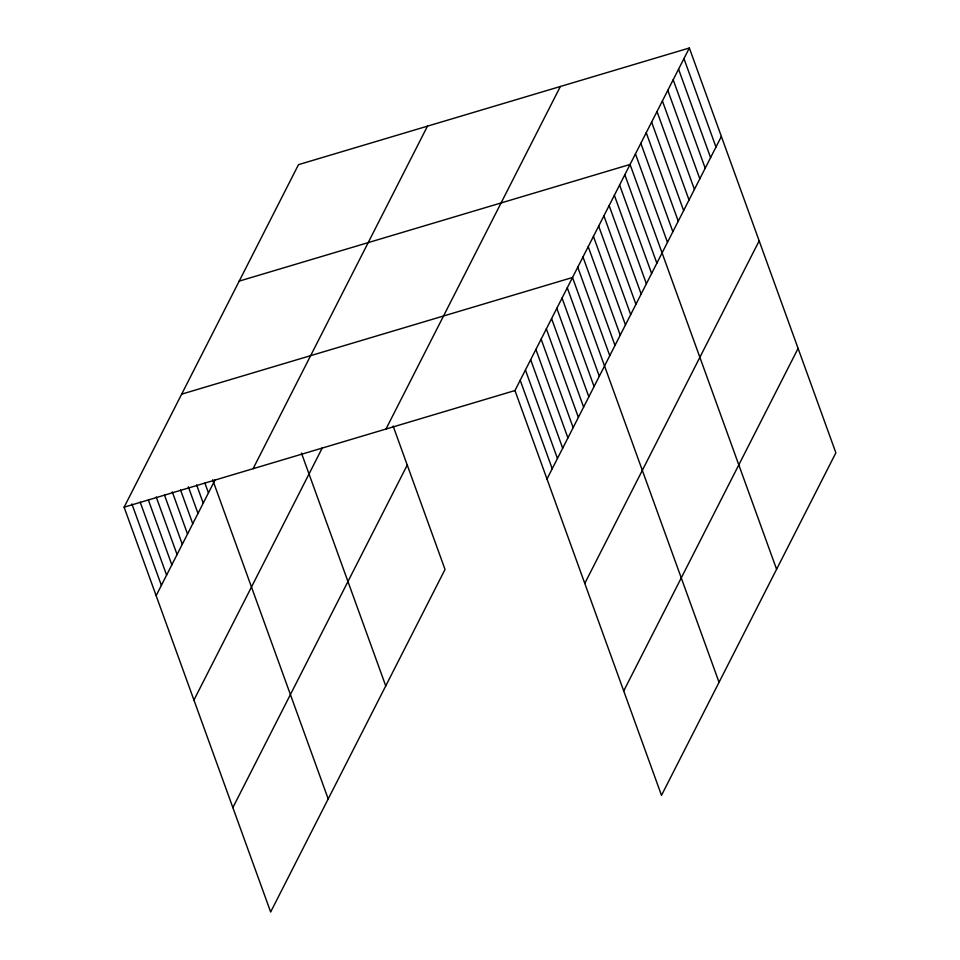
<?xml version="1.0" encoding="UTF-8"?>
<svg xmlns="http://www.w3.org/2000/svg" width="960" height="960" viewBox="0 0 960 960"><rect width="100%" height="100%" fill="white"/><g stroke="black" fill="none" stroke-linecap="round" stroke-linejoin="round"><path stroke-width="1.44" d="M393.132 426.072L445.032 569.46L270.648 912L124.116 507.192L298.5 164.652L689.352 48L835.884 452.808L661.5 795.348L514.968 390.54L689.352 48M156.144 595.656L214.992 480.048M253.092 468.696L427.476 126.156M193.932 700.056L322.5 447.504M385.98 429.036L560.364 86.496M232.86 807.612L407.244 465.06M546.996 479.016L721.368 136.464M584.784 583.404L759.156 240.864M623.712 690.96L798.096 348.42M239.208 281.112L630.06 164.46L776.592 569.268M181.656 394.152L572.508 277.5L719.052 682.308M124.116 507.192L514.968 390.54M683.952 58.584L715.98 147.06M678.564 69.18L710.592 157.644M673.176 79.764L705.204 168.228M667.788 90.348L699.816 178.824M662.4 100.944L694.428 189.408M657.012 111.528L689.028 199.992M651.612 122.112L683.64 210.588M646.224 132.696L678.252 221.172M640.836 143.292L672.864 231.756M635.448 153.876L667.476 242.352M624.828 174.744L656.856 263.208M619.596 185.016L651.624 273.492M614.364 195.288L646.392 283.764M609.132 205.572L641.16 294.036M603.9 215.844L635.928 304.32M598.668 226.128L630.696 314.592M593.436 236.4L625.464 324.864M588.204 246.672L620.232 335.148M582.972 256.956L615 345.42M577.74 267.228L609.768 355.692M567.276 287.784L599.304 376.248M562.044 298.056L594.072 386.532M556.812 308.328L588.84 396.804M551.58 318.612L583.608 407.076M546.348 328.884L578.376 417.36M541.128 339.168L573.144 427.632M535.896 349.44L567.912 437.904M530.664 359.712L562.68 448.188M525.432 369.996L557.448 458.46M520.2 380.268L552.216 468.732M301.464 453.096L385.74 685.92M212.664 479.808L328.2 798.96M204.9 483.072L208.452 492.9M196.62 484.92L203.22 503.172M188.328 486.768L197.988 513.456M180.564 490.02L192.756 523.728M172.284 491.88L187.524 534M164.508 495.132L182.292 544.284M156.228 496.98L177.072 554.556M148.452 500.232L171.84 564.828M140.172 502.092L166.608 575.112M131.892 503.94L161.376 585.384"/></g></svg>
